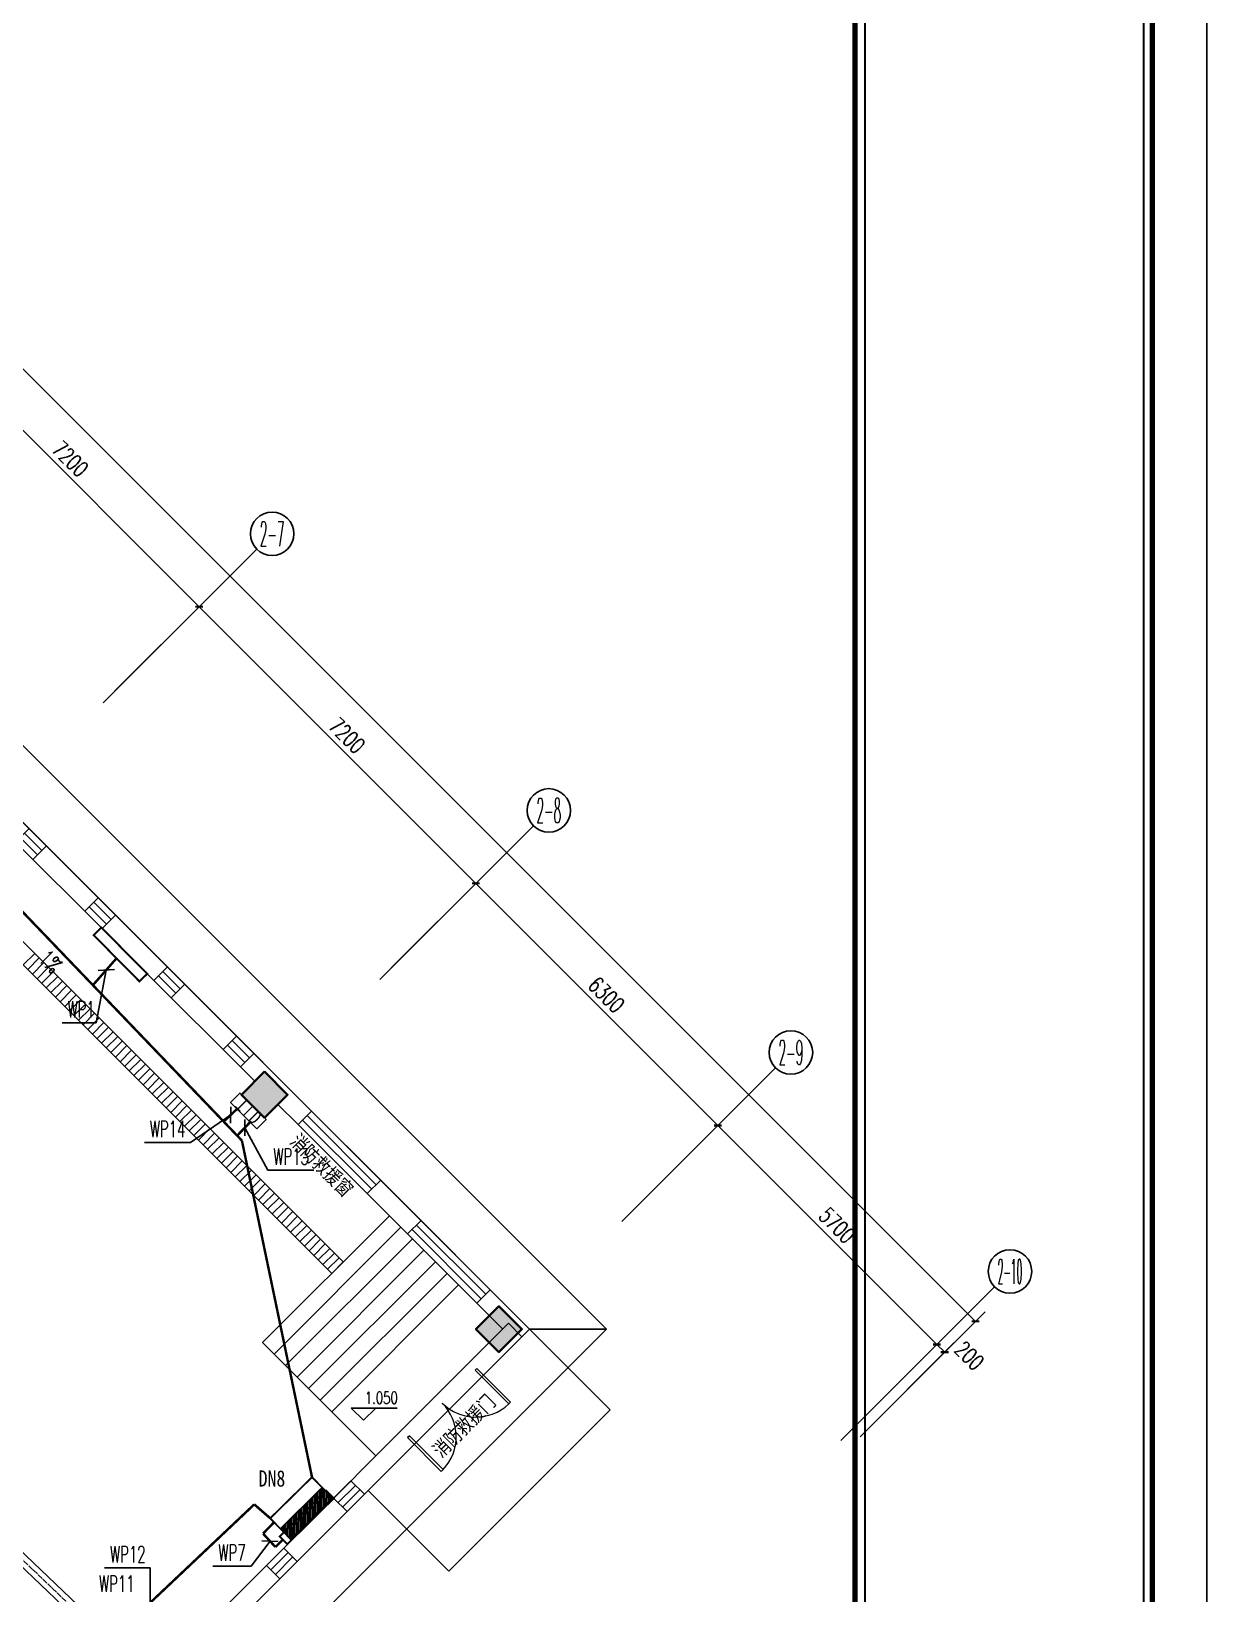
# Model space of a CAD drawing. Extents: x 815029915 to 815825525, y 579155098 to 579748855.
# Drawn here: x 815385909 to 815407538, y 579447448 to 579476203 of the extents above; entities that cross this region are included whole.
import ezdxf
from ezdxf.enums import TextEntityAlignment as Align

# ---------------------------------------------------------------- set-up
doc = ezdxf.new("R2010")
doc.units = 0
doc.header["$LTSCALE"] = 100
doc.header["$MEASUREMENT"] = 0
doc.linetypes.add('DOTE', pattern=[2.42, 2, -0.2, 0.02, -0.2])
for name, color, linetype in [('AXIS', 3, 'Continuous'), ('AXIS_TEXT', 7, 'Continuous'), ('COLUMN', 9, 'Continuous'), ('DIM_ELEV', 3, 'Continuous'), ('DIM_SYMB', 3, 'Continuous'), ('E-TEXT-PLAN', 7, 'Continuous'), ('E-TEXT-PLAN-DER', 7, 'Continuous'), ('GROUND', 2, 'Continuous'), ('H-TA-设备', 7, 'Continuous'), ('H-供暖-散热器', 4, 'Continuous'), ('PUB_TEXT', 7, 'Continuous'), ('QD', 3, 'Continuous'), ('STAIR', 2, 'Continuous'), ('TK', 7, 'Continuous'), ('WALL', 9, 'Continuous'), ('WINDOW', 4, 'Continuous'), ('ZG-图框层', 4, 'Continuous'), ('zm', 1, 'Continuous'), ('电-强电平面-标注', 3, 'Continuous'), ('电-强电平面-线缆', 3, 'Continuous'), ('电-桥架', 4, 'Continuous')]:
    doc.layers.add(name, color=color, linetype=linetype)
doc.layers.add('柱填充', color=9, linetype='Continuous', lineweight=18)
doc.layers.add('砼柱', color=2, linetype='Continuous', lineweight=35)
doc.styles.add('-宋体', font='', dxfattribs={"width": 0.8})
doc.styles.add('_TCH_AXIS', font='COMPLEX', dxfattribs={"bigfont": 'GBCBIG'})
doc.styles.add('_TCH_DIM', font='SIMPLEX', dxfattribs={"bigfont": 'GBCBIG'})
doc.styles.add('_TCH_DIM_T3', font='SIMPLEX', dxfattribs={"width": 0.705882, "bigfont": 'GBCBIG'})
doc.styles.add('_THVAC_DIM', font='', dxfattribs={"width": 0.8, "height": 3.5})
doc.styles.add('COMPLEX', font='COMPLEX')
doc.styles.add('ELEC-DIM', font='simplex.shx', dxfattribs={"width": 0.6, "bigfont": 'HZTXT.shx'})
doc.styles.add('IDQSTYLE', font='txt.shx', dxfattribs={"width": 0.7, "bigfont": 'hztxt.shx'})
doc.styles.add('宋体-TK', font='', dxfattribs={"width": 0.8})
doc.styles.get('-宋体').set_extended_font_data('SimSun')
doc.styles.get('_THVAC_DIM').set_extended_font_data('SimSun')
doc.styles.get('宋体-TK').set_extended_font_data('SimSun')
doc.dimstyles.new('_TCH_ARCH-100', dxfattribs={"dimscale": 100, "dimtxt": 2.975, "dimasz": 1, "dimexe": 2.5, "dimexo": 3, "dimgap": 1, "dimtad": 1, "dimdec": 0, "dimzin": 0, "dimdsep": 46, "dimtxsty": '_TCH_DIM_T3', "dimblk": 'ARCHTICK', "dimcen": 0.09, "dimclrt": 7, "dimazin": 2, "dimtfac": 1, "dimtdec": 0, "dimtix": 1, "dimtmove": 2, "dimatfit": 3, "dimfxl": 0, "dimtolj": 1, "dimtzin": 0, "dimarcsym": 0})

# ---------------------------------------------------------------- blocks, each defined once
blk = doc.blocks.new('温控器')
at = {"layer": 'H-TA-设备', "color": 1}
blk.add_lwpolyline([(815233581, 579285758), (815233823, 579285758), (815233823, 579285416), (815233581, 579285416)], close=True, dxfattribs=at)
at = {"layer": 'H-TA-设备', "color": 1, "style": '_THVAC_DIM', "width": 0.8}
blk.add_text('T', height=264, rotation=90, dxfattribs=at).set_placement((815233838, 579285525))
blk = doc.blocks.new('拓展盒')
at = {"layer": 'H-TA-设备', "color": 1}
blk.add_lwpolyline([(815257691, 579281713), (815257691, 579281471), (815257349, 579281471), (815257349, 579281713)], close=True, dxfattribs=at)
at = {"layer": 'H-TA-设备', "color": 1, "style": '_THVAC_DIM', "width": 0.8}
blk.add_text('D', height=264, dxfattribs=at).set_placement((815257458, 579281456))
blk = doc.blocks.new('*X96')
at = {"color": 0}
for p, q in [((99.83, 192.74), (101.99, 194.9)), ((99.83, 193.17), (101.57, 194.9)), ((99.83, 193.59), (101.14, 194.9)), ((99.83, 194.02), (100.72, 194.9)), ((99.83, 194.44), (100.29, 194.9)), ((99.83, 194.87), (99.87, 194.9)), ((99.92, 192.4), (102.42, 194.9)), ((100.34, 192.4), (102.84, 194.9)), ((100.76, 192.4), (103.26, 194.9)), ((101.19, 192.4), (103.69, 194.9)), ((101.61, 192.4), (104.11, 194.9)), ((102.04, 192.4), (104.54, 194.9)), ((102.46, 192.4), (104.96, 194.9)), ((102.88, 192.4), (105.38, 194.9)), ((103.31, 192.4), (105.81, 194.9)), ((103.73, 192.4), (106.23, 194.9)), ((104.16, 192.4), (106.66, 194.9)), ((104.58, 192.4), (107.08, 194.9)), ((105.01, 192.4), (107.51, 194.9)), ((105.43, 192.4), (107.93, 194.9)), ((105.85, 192.4), (108.35, 194.9)), ((106.28, 192.4), (108.78, 194.9)), ((106.7, 192.4), (109.2, 194.9)), ((107.13, 192.4), (109.63, 194.9)), ((107.55, 192.4), (109.83, 194.68)), ((107.98, 192.4), (109.83, 194.26)), ((108.4, 192.4), (109.83, 193.83)), ((108.82, 192.4), (109.83, 193.41)), ((109.25, 192.4), (109.83, 192.99)), ((109.67, 192.4), (109.83, 192.56))]:
    blk.add_line(p, q, dxfattribs=at)
blk = doc.blocks.new('HC000427')
at = {"color": 0, "linetype": 'Continuous', "const_width": 0.3}
blk.add_lwpolyline([(5, 2.5), (-5, 2.5), (-5, -2.5), (5, -2.5)], close=True, dxfattribs=at)
blk.add_lwpolyline([(5, 0), (-5, 0)], dxfattribs=at)
at = {"color": 0, "linetype": 'Continuous'}
blk.add_blockref('*X96', (-104.83, -194.9), dxfattribs=at)
at = {"layer": 'E-TEXT-PLAN-DER', "color": 0, "style": 'IDQSTYLE', "width": 0.7}
blk.add_attdef('PSFHATT', (7, -2.5), '', height=2.5, dxfattribs=at)
blk = doc.blocks.new('CCIAD-TK-A0-图签')
at = {"layer": 'TK', "const_width": 1}
blk.add_lwpolyline([(1124.29, 10.46), (1124.29, 831)], dxfattribs=at)
at = {"layer": 'TK'}
blk.add_lwpolyline([(1124.29, 10.46), (1179, 10.46), (1179, 831)], dxfattribs=at)
at = {"layer": 'TK', "const_width": 0.347}
blk.add_lwpolyline([(1126.12, 756.84), (1177.39, 756.84), (1177.39, 189.94), (1126.12, 189.94)], close=True, dxfattribs=at)
blk = doc.blocks.new('$TCHSYS$WIN2D')
for p, q in [((-0.5, 0.5), (0.5, 0.5)), ((-0.5, 0.5), (-0.5, -0.5)), ((0.5, 0.5), (0.5, -0.5)), ((0.5, 0.167), (-0.5, 0.167)), ((0.5, -0.167), (-0.5, -0.167)), ((-0.5, -0.5), (0.5, -0.5))]:
    blk.add_line(p, q)
blk = doc.blocks.new('$DorLib2D$00000002')
for p, q in [((-0.5, 0), (-0.5, 0.4875)), ((-0.475, 0.4875), (-0.5, 0.4875)), ((-0.475, 0), (-0.475, 0.4875)), ((0.475, 0), (0.475, 0.4875)), ((0.475, 0.4875), (0.5, 0.4875)), ((0.5, 0), (0.5, 0.4875)), ((-0.5, 0), (-0.475, 0)), ((0.5, 0), (0.475, 0))]:
    blk.add_line(p, q)
at = {"lineweight": 13}
for centre, start, end in [((-0.4875, 0), 0, 88.53072), ((0.4875, 0), 91.46928, 180)]:
    blk.add_arc(centre, 0.4875, start, end, dxfattribs=at)
blk = doc.blocks.new('_AXISO')
blk.add_circle((0, 0), 0.5)
at = {"layer": 'AXIS_TEXT', "style": 'COMPLEX', "width": 1.041667}
blk.add_attdef('A', text='', height=0.56, dxfattribs=at).set_placement((-0.25, -0.28), (0.25, -0.28), align=Align.FIT)
blk = doc.blocks.new('_ArchTick')
at = {"color": 0, "linetype": 'ByBlock', "const_width": 0.4}
blk.add_lwpolyline([(-0.5, -0.5), (0.5, 0.5)], dxfattribs=at)
blk = doc.blocks.new('*D352')
at = {"layer": 'AXIS', "color": 0, "lineweight": -2, "transparency": 16777216}
for p, q in [((815363683, 579487815), (815365982, 579490113)), ((815365805, 579489936), (815403281, 579452460)), ((815401160, 579450338), (815403458, 579452636))]:
    blk.add_line(p, q, dxfattribs=at)
at = {"layer": 'Defpoints', "color": 0, "transparency": 16777216}
for p in [(815363471, 579487603), (815403281, 579452460), (815400948, 579450126)]:
    blk.add_point(p, dxfattribs=at)
at = {"layer": 'AXIS', "color": 0, "lineweight": -2, "transparency": 16777216, "xscale": 100, "yscale": 100, "zscale": 100}
for p, rotation in [((815365805, 579489936), 135.0000000001822), ((815403281, 579452460), 315.0000000001822)]:
    blk.add_blockref('_ArchTick', p, dxfattribs=dict(at, rotation=rotation))
at = {"layer": 'AXIS', "color": 7, "transparency": 16777216, "insert": (815384719, 579471374), "char_height": 297.5, "attachment_point": 5, "rotation": 315, "style": '_TCH_DIM_T3'}
blk.add_mtext('\\A1;53000', dxfattribs=at)
blk = doc.blocks.new('*D361')
at = {"layer": 'AXIS', "color": 0, "lineweight": -2, "transparency": 16777216}
for p, q in [((815382351, 579469147), (815384083, 579470880)), ((815383907, 579470703), (815388998, 579465612)), ((815387442, 579464056), (815389175, 579465789))]:
    blk.add_line(p, q, dxfattribs=at)
at = {"layer": 'Defpoints', "color": 0, "transparency": 16777216}
for p in [(815382139, 579468935), (815388998, 579465612), (815387230, 579463844)]:
    blk.add_point(p, dxfattribs=at)
at = {"layer": 'AXIS', "color": 0, "lineweight": -2, "transparency": 16777216, "xscale": 100, "yscale": 100, "zscale": 100}
for p, rotation in [((815383907, 579470703), 135.0000000006708), ((815388998, 579465612), 315.0000000006708)]:
    blk.add_blockref('_ArchTick', p, dxfattribs=dict(at, rotation=rotation))
at = {"layer": 'AXIS', "color": 7, "transparency": 16777216, "insert": (815386628, 579468333), "char_height": 297.5, "attachment_point": 5, "rotation": 315, "style": '_TCH_DIM_T3'}
blk.add_mtext('\\A1;7200', dxfattribs=at)
blk = doc.blocks.new('*D362')
at = {"layer": 'AXIS', "color": 0, "lineweight": -2, "transparency": 16777216}
for p, q in [((815387442, 579464056), (815389175, 579465789)), ((815388998, 579465612), (815394089, 579460521)), ((815392533, 579458965), (815394266, 579460697))]:
    blk.add_line(p, q, dxfattribs=at)
at = {"layer": 'Defpoints', "color": 0, "transparency": 16777216}
for p in [(815387230, 579463844), (815394089, 579460521), (815392321, 579458753)]:
    blk.add_point(p, dxfattribs=at)
at = {"layer": 'AXIS', "color": 0, "lineweight": -2, "transparency": 16777216, "xscale": 100, "yscale": 100, "zscale": 100}
for p, rotation in [((815388998, 579465612), 135), ((815394089, 579460521), 315)]:
    blk.add_blockref('_ArchTick', p, dxfattribs=dict(at, rotation=rotation))
at = {"layer": 'AXIS', "color": 7, "transparency": 16777216, "insert": (815391719, 579463242), "char_height": 297.5, "attachment_point": 5, "rotation": 315, "style": '_TCH_DIM_T3'}
blk.add_mtext('\\A1;7200', dxfattribs=at)
blk = doc.blocks.new('*D363')
at = {"layer": 'AXIS', "color": 0, "lineweight": -2, "transparency": 16777216}
for p, q in [((815392533, 579458965), (815394266, 579460697)), ((815394089, 579460521), (815398544, 579456066)), ((815396988, 579454510), (815398721, 579456243))]:
    blk.add_line(p, q, dxfattribs=at)
at = {"layer": 'Defpoints', "color": 0, "transparency": 16777216}
for p in [(815392321, 579458753), (815398544, 579456066), (815396776, 579454298)]:
    blk.add_point(p, dxfattribs=at)
at = {"layer": 'AXIS', "color": 0, "lineweight": -2, "transparency": 16777216, "xscale": 100, "yscale": 100, "zscale": 100}
for p, rotation in [((815394089, 579460521), 135), ((815398544, 579456066), 315)]:
    blk.add_blockref('_ArchTick', p, dxfattribs=dict(at, rotation=rotation))
at = {"layer": 'AXIS', "color": 7, "transparency": 16777216, "insert": (815396492, 579458469), "char_height": 297.5, "attachment_point": 5, "rotation": 315, "style": '_TCH_DIM_T3'}
blk.add_mtext('\\A1;6300', dxfattribs=at)
blk = doc.blocks.new('*D364')
at = {"layer": 'AXIS', "color": 0, "lineweight": -2, "transparency": 16777216}
for p, q in [((815396988, 579454510), (815398721, 579456243)), ((815398544, 579456066), (815402574, 579452035)), ((815401019, 579450480), (815402751, 579452212))]:
    blk.add_line(p, q, dxfattribs=at)
at = {"layer": 'Defpoints', "color": 0, "transparency": 16777216}
for p in [(815396776, 579454298), (815402574, 579452035), (815400807, 579450268)]:
    blk.add_point(p, dxfattribs=at)
at = {"layer": 'AXIS', "color": 0, "lineweight": -2, "transparency": 16777216, "xscale": 100, "yscale": 100, "zscale": 100}
for p, rotation in [((815398544, 579456066), 135), ((815402574, 579452035), 315)]:
    blk.add_blockref('_ArchTick', p, dxfattribs=dict(at, rotation=rotation))
at = {"layer": 'AXIS', "color": 7, "transparency": 16777216, "insert": (815400735, 579454227), "char_height": 297.5, "attachment_point": 5, "rotation": 315, "style": '_TCH_DIM_T3'}
blk.add_mtext('\\A1;5700', dxfattribs=at)
blk = doc.blocks.new('*D365')
at = {"layer": 'AXIS', "color": 0, "lineweight": -2, "transparency": 16777216}
for p, q in [((815401019, 579450480), (815402751, 579452212)), ((815401160, 579450338), (815402893, 579452071)), ((815402574, 579452035), (815402716, 579451894))]:
    blk.add_line(p, q, dxfattribs=at)
at = {"layer": 'Defpoints', "color": 0, "transparency": 16777216}
for p in [(815402716, 579451894), (815400807, 579450268), (815400948, 579450126)]:
    blk.add_point(p, dxfattribs=at)
at = {"layer": 'AXIS', "color": 0, "lineweight": -2, "transparency": 16777216, "xscale": 100, "yscale": 100, "zscale": 100}
for p, rotation in [((815402574, 579452035), 135), ((815402716, 579451894), 315)]:
    blk.add_blockref('_ArchTick', p, dxfattribs=dict(at, rotation=rotation))
at = {"layer": 'AXIS', "color": 7, "transparency": 16777216, "insert": (815403172, 579451827), "char_height": 297.5, "attachment_point": 5, "rotation": 315, "style": '_TCH_DIM_T3'}
blk.add_mtext('\\A1;200', dxfattribs=at)
blk = doc.blocks.new('ll')
at = {"layer": 'ZG-图框层'}
blk.add_lwpolyline([(815136770, 579524220), (815255670, 579524220), (815255670, 579608320), (815136770, 579608320)], close=True, dxfattribs=at)

msp = doc.modelspace()

# ---------------------------------------------------------------- hatches: boundary and pattern name
at = {"layer": '柱填充', "lineweight": 18}
for points in [[(815390200.8, 579457055.8), (815389776.6, 579456631.5), (815390200.8, 579456207.3), (815390625.1, 579456631.5)], [(815394514.2, 579452742.5), (815394089.9, 579452318.2), (815394514.2, 579451893.9), (815394938.5, 579452318.2)]]:
    msp.add_hatch(color=250, dxfattribs=at).paths.add_polyline_path(points)

# ---------------------------------------------------------------- linework, layer by layer
for p, q in [((815395079, 579452318.2), (815369976.7, 579477420.5)), ((815380583.3, 579464197.6), (815391437.4, 579453343.5)), ((815391649.5, 579453555.6), (815380795.4, 579464409.7)), ((815391437.4, 579453343.5), (815391649.5, 579453555.6)), ((815388927.1, 579446166.4), (815395079, 579452318.2))]:
    msp.add_line(p, q)
at = {"color": 252, "linetype": 'Continuous'}
for p, q in [((815385760.4, 579459020.4), (815385972.6, 579459232.6)), ((815385845.3, 579458935.6), (815386057.4, 579459147.7)), ((815385930.1, 579458850.7), (815386142.3, 579459062.9)), ((815386015, 579458765.9), (815386227.1, 579458978)), ((815386099.8, 579458681), (815386312, 579458893.2)), ((815386184.7, 579458596.2), (815386396.8, 579458808.3)), ((815386269.5, 579458511.3), (815386481.7, 579458723.5)), ((815386354.4, 579458426.5), (815386566.5, 579458638.6)), ((815386439.2, 579458341.6), (815386651.4, 579458553.8)), ((815386524.1, 579458256.8), (815386736.2, 579458468.9)), ((815386609, 579458171.9), (815386821.1, 579458384.1)), ((815386693.8, 579458087.1), (815386905.9, 579458299.2)), ((815386778.7, 579458002.2), (815386990.8, 579458214.3)), ((815386863.5, 579457917.4), (815387075.6, 579458129.5)), ((815386948.4, 579457832.5), (815387160.5, 579458044.6)), ((815387033.2, 579457747.7), (815387245.4, 579457959.8)), ((815387118.1, 579457662.8), (815387330.2, 579457874.9)), ((815387202.9, 579457577.9), (815387415.1, 579457790.1)), ((815387287.8, 579457493.1), (815387499.9, 579457705.2)), ((815387372.6, 579457408.2), (815387584.8, 579457620.4)), ((815387457.5, 579457323.4), (815387669.6, 579457535.5)), ((815387542.3, 579457238.5), (815387754.5, 579457450.7)), ((815387627.2, 579457153.7), (815387839.3, 579457365.8)), ((815387712, 579457068.8), (815387924.2, 579457281)), ((815387796.9, 579456984), (815388009, 579457196.1)), ((815387881.7, 579456899.1), (815388093.9, 579457111.3)), ((815387966.6, 579456814.3), (815388178.7, 579457026.4)), ((815388051.5, 579456729.4), (815388263.6, 579456941.6)), ((815388136.3, 579456644.6), (815388348.4, 579456856.7)), ((815388221.2, 579456559.7), (815388433.3, 579456771.8)), ((815388306, 579456474.9), (815388518.1, 579456687)), ((815388390.9, 579456390), (815388603, 579456602.1)), ((815388475.7, 579456305.2), (815388687.8, 579456517.3)), ((815388560.6, 579456220.3), (815388772.7, 579456432.4)), ((815388645.4, 579456135.5), (815388857.6, 579456347.6)), ((815388730.3, 579456050.6), (815388942.4, 579456262.7)), ((815388815.1, 579455965.7), (815389027.3, 579456177.9)), ((815388900, 579455880.9), (815389112.1, 579456093)), ((815388984.8, 579455796), (815389197, 579456008.2)), ((815389069.7, 579455711.2), (815389281.8, 579455923.3)), ((815389154.5, 579455626.3), (815389366.7, 579455838.5)), ((815389239.4, 579455541.5), (815389451.5, 579455753.6)), ((815389324.2, 579455456.6), (815389536.4, 579455668.8)), ((815389409.1, 579455371.8), (815389621.2, 579455583.9)), ((815389494, 579455286.9), (815389706.1, 579455499.1)), ((815389578.8, 579455202.1), (815389790.9, 579455414.2)), ((815389663.7, 579455117.2), (815389875.8, 579455329.3)), ((815389748.5, 579455032.4), (815389960.6, 579455244.5)), ((815389833.4, 579454947.5), (815390045.5, 579455159.6)), ((815389918.2, 579454862.7), (815390130.3, 579455074.8)), ((815390003.1, 579454777.8), (815390215.2, 579454989.9)), ((815390087.9, 579454693), (815390300.1, 579454905.1)), ((815390172.8, 579454608.1), (815390384.9, 579454820.2)), ((815390257.6, 579454523.2), (815390469.8, 579454735.4)), ((815390342.5, 579454438.4), (815390554.6, 579454650.5)), ((815390427.3, 579454353.5), (815390639.5, 579454565.7)), ((815390512.2, 579454268.7), (815390724.3, 579454480.8)), ((815390597, 579454183.8), (815390809.2, 579454396)), ((815390681.9, 579454099), (815390894, 579454311.1)), ((815390766.7, 579454014.1), (815390978.9, 579454226.3)), ((815390851.6, 579453929.3), (815391063.7, 579454141.4)), ((815390936.4, 579453844.4), (815391148.6, 579454056.6)), ((815391021.3, 579453759.6), (815391233.4, 579453971.7)), ((815391106.2, 579453674.7), (815391318.3, 579453886.9)), ((815391191, 579453589.9), (815391403.1, 579453802)), ((815391275.9, 579453505), (815391488, 579453717.1)), ((815391360.7, 579453420.2), (815391572.8, 579453632.3))]:
    msp.add_line(p, q, dxfattribs=at)
at = {"color": 2}
for p, q in [((815392498, 579454404.2), (815390164.6, 579452070.7)), ((815394584, 579452318.2), (815392498, 579454404.2)), ((815392710.2, 579454192), (815390376.7, 579451858.6)), ((815392922.3, 579453979.9), (815390588.8, 579451646.4)), ((815393134.4, 579453767.8), (815390801, 579451434.3)), ((815393346.6, 579453555.6), (815391013.1, 579451222.2)), ((815393558.7, 579453343.5), (815391225.2, 579451010.1)), ((815393770.8, 579453131.4), (815391437.4, 579450797.9)), ((815392250.5, 579449984.7), (815390164.6, 579452070.7))]:
    msp.add_line(p, q, dxfattribs=at)
at = {"layer": 'AXIS'}
for p, q in [((815387230.1, 579463844), (815390058.5, 579466672.5)), ((815392321.3, 579458752.9), (815395149.7, 579461581.3)), ((815396776, 579454298.1), (815399604.5, 579457126.5)), ((815400806.5, 579450267.6), (815403635, 579453096))]:
    msp.add_line(p, q, dxfattribs=at)
at = {"layer": 'COLUMN'}
for points in [[(815390200.8, 579456207.3), (815390625.1, 579456631.5), (815390200.8, 579457055.8), (815389776.6, 579456631.5)], [(815394514.2, 579451893.9), (815394938.5, 579452318.2), (815394514.2, 579452742.5), (815394089.9, 579452318.2)]]:
    msp.add_lwpolyline(points, close=True, dxfattribs=at)
at = {"layer": 'DIM_ELEV'}
for p, q in [((815392022.6, 579450639.1), (815391797.6, 579450864.1)), ((815391797.6, 579450864.1), (815392638.8, 579450864.1)), ((815392022.6, 579450639.1), (815392247.6, 579450864.1))]:
    msp.add_line(p, q, dxfattribs=at)
at = {"layer": 'DIM_SYMB'}
msp.add_lwpolyline([(815390963.4, 579453991.7, 0, 0, 0), (815381184.5, 579463824.4, 0, 80, 0), (815381396.1, 579463611.7, 0, 0, 0)], format="xyseb", dxfattribs=at)
at = {"layer": 'GROUND'}
msp.add_line((815395079, 579452318.2), (815396493.2, 579452318.2), dxfattribs=at)
for points in [[(815357166.1, 579459616.7), (815357166.1, 579463643.9), (815376340.6, 579444469.3), (815374007.2, 579442135.9), (815384189.5, 579431953.5), (815394371.9, 579442135.9), (815390341.4, 579446166.4), (815396493.2, 579452318.2), (815369976.7, 579478834.7), (815366370.4, 579475228.5), (815358382.2, 579483216.7), (815357166.1, 579483216.7), (815357166.1, 579484716.7), (815341866.1, 579484716.7), (815341866.1, 579485616.7), (815333466.1, 579485616.7), (815333466.1, 579478716.7), (815329866.1, 579478716.7), (815329866.1, 579481716.7), (815309466.1, 579481716.7)], [(815356166.1, 579459616.7), (815356166.1, 579466058.1), (815377754.9, 579444469.3), (815375421.4, 579442135.9), (815384189.5, 579433367.7), (815392957.6, 579442135.9), (815388927.1, 579446166.4), (815395079, 579452318.2), (815369976.7, 579477420.5), (815366370.4, 579473814.2), (815357968, 579482216.7), (815356166.1, 579482216.7), (815356166.1, 579483716.7), (815340866.1, 579483716.7), (815340866.1, 579484616.7), (815334466.1, 579484616.7), (815334466.1, 579477716.7), (815328866.1, 579477716.7), (815328866.1, 579480716.7), (815310466.1, 579480716.7)]]:
    msp.add_lwpolyline(points, dxfattribs=at)
at = {"layer": 'H-供暖-散热器', "const_width": 35}
for points in [[(815388042, 579458856.1), (815387198.4, 579459709.5), (815387056.1, 579459568.9), (815387899.8, 579458715.5)], [(815390621.1, 579448359.7), (815391474.4, 579449203.4), (815391333.8, 579449345.6), (815390480.5, 579448502)]]:
    msp.add_lwpolyline(points, close=True, dxfattribs=at)
at = {"layer": 'STAIR'}
for p, q in [((815396563.9, 579450833.3), (815395079, 579452318.2)), ((815393594, 579447863.4), (815396563.9, 579450833.3)), ((815392109.1, 579449348.4), (815393594, 579447863.4))]:
    msp.add_line(p, q, dxfattribs=at)
at = {"layer": 'WALL'}
for p, q in [((815386187.1, 579461210.1), (815387141.7, 579460255.5)), ((815385939.6, 579460962.6), (815386894.2, 579460008)), ((815387459.9, 579459937.3), (815388414.5, 579458982.7)), ((815387212.4, 579459689.8), (815388167, 579458735.2)), ((815388485.2, 579458417), (815389439.8, 579457462.4)), ((815388732.7, 579458664.5), (815389687.3, 579457709.9)), ((815390005.5, 579457391.7), (815391066.1, 579456331)), ((815389758, 579457144.2), (815390023.6, 579456878.6)), ((815390447.9, 579456454.3), (815390818.7, 579456083.5)), ((815392338.9, 579455058.2), (815393081.4, 579454315.8)), ((815392091.4, 579454810.7), (815392833.9, 579454068.3)), ((815394354.2, 579453043), (815395079, 579452318.2)), ((815394106.7, 579452795.5), (815394337, 579452565.2)), ((815394690.1, 579452424.3), (815388750.8, 579446485)), ((815394937.5, 579452176.8), (815394690.1, 579452424.3)), ((815394937.5, 579452176.8), (815388927.1, 579446166.4))]:
    msp.add_line(p, q, dxfattribs=at)
for points in [[(815386187.1, 579461210.1), (815385939.6, 579460962.6)], [(815387141.7, 579460255.5), (815386894.2, 579460008)], [(815387459.9, 579459937.3), (815387212.4, 579459689.8)], [(815388414.5, 579458982.7), (815388167, 579458735.2)], [(815388732.7, 579458664.5), (815388485.2, 579458417)], [(815389687.3, 579457709.9), (815389439.8, 579457462.4)], [(815390005.5, 579457391.7), (815389758, 579457144.2)], [(815391066.1, 579456331), (815390818.7, 579456083.5)], [(815392338.9, 579455058.2), (815392091.4, 579454810.7)], [(815393081.4, 579454315.8), (815392833.9, 579454068.3)], [(815394354.2, 579453043), (815394106.7, 579452795.5)]]:
    msp.add_lwpolyline(points, dxfattribs=at)
at = {"layer": 'ZG-图框层'}
msp.add_lwpolyline([(815288638.1, 579420226.5), (815407538.1, 579420226.5), (815407538.1, 579504326.5), (815288638.1, 579504326.5)], close=True, dxfattribs=at)
at = {"layer": 'ZG-图框层', "const_width": 100}
msp.add_lwpolyline([(815291138.1, 579421226.5), (815406538.1, 579421226.5), (815406538.1, 579503326.5), (815291138.1, 579503326.5)], close=True, dxfattribs=at)
at = {"layer": '电-强电平面-标注', "color": 1}
for p, q in [((815387288.3, 579458926.5), (815387104.3, 579457953.7)), ((815387138.6, 579458916.8), (815387438, 579458936.1)), ((815387104.3, 579457953.7), (815386475.8, 579457953.7)), ((815389584, 579456409.5), (815389573.8, 579456109.7)), ((815389578.9, 579456259.6), (815388841.2, 579455750.5)), ((815389836.1, 579456174.9), (815389841.7, 579455875)), ((815389838.9, 579456025), (815390262.7, 579455243.2)), ((815388841.2, 579455750.5), (815387989.8, 579455750.5)), ((815390262.7, 579455243.2), (815391105.5, 579455243.2)), ((815390303.9, 579448414.2), (815389957.7, 579447953.6)), ((815390453.8, 579448408.3), (815390154, 579448420)), ((815388099.8, 579447923.2), (815387257, 579447923.2)), ((815388099.8, 579446945.2), (815388099.8, 579447923.2)), ((815389957.7, 579447953.6), (815389252, 579447953.6))]:
    msp.add_line(p, q, dxfattribs=at)
at = {"layer": '电-强电平面-线缆', "color": 1, "linetype": 'Continuous', "const_width": 45}
for points in [[(815389746.1, 579455827.4), (815384496.5, 579461304.4)], [(815387043.1, 579458647.5), (815387478, 579459142.2)], [(815389448.7, 579456137.9), (815389696.2, 579456369.3)], [(815389704.3, 579455885.2), (815389937.3, 579456127.2)], [(815389784.8, 579455787.3), (815389739.2, 579455834.9)], [(815389784.8, 579455787.3), (815391075, 579449592.9)], [(815380128, 579439749.5), (815390012.6, 579449092.3)], [(815390012.6, 579449092.3), (815390306, 579448836.4)], [(815390174.4, 579448554.2), (815390376.6, 579448762.8)], [(815390174.4, 579448554.2), (815390403.2, 579448306.7)], [(815390403.2, 579448306.7), (815390537.4, 579448440.8)]]:
    msp.add_lwpolyline(points, dxfattribs=at)
at = {"layer": '电-桥架', "color": 5, "linetype": 'DOTE', "ltscale": 0.5}
msp.add_line((815391884.5, 579442212.7), (815360197.5, 579472469.4), dxfattribs=at)
at = {"layer": '电-桥架', "ltscale": 0.5}
msp.add_lwpolyline([(815360268.2, 579472540.2), (815391955.2, 579442283.5), (815391813.8, 579442142), (815360126.8, 579472398.7)], close=True, dxfattribs=at)
at = {"layer": '砼柱', "color": 3, "lineweight": 35}
for points in [[(815390200.8, 579457055.8), (815389776.6, 579456631.5), (815390200.8, 579456207.3), (815390625.1, 579456631.5)], [(815394514.2, 579452742.5), (815394089.9, 579452318.2), (815394514.2, 579451893.9), (815394938.5, 579452318.2)]]:
    msp.add_lwpolyline(points, close=True, dxfattribs=at)

# ---------------------------------------------------------------- block references
at = {"xscale": -1}
for name, p, rotation in [('温控器', (-171039505.3, 414729283), 224.8772266502251), ('拓展盒', (650643214.4, 1565899559.2), 134.877226650225)]:
    msp.add_blockref(name, p, dxfattribs=dict(at, rotation=rotation))
at = {"layer": 'AXIS'}
ref = msp.add_blockref('_AXISO', (815390341.4, 579466955.3), dxfattribs=dict(at, xscale=800, yscale=800, zscale=800))
ref.add_attrib('A', '2-7', dxfattribs={"color": 7, "height": 452.55, "style": '_TCH_AXIS', "width": 0.35}).set_placement((815390115.1, 579466729), (815390567.6, 579466729), align=Align.FIT)
ref = msp.add_blockref('_AXISO', (815395432.5, 579461864.1), dxfattribs=dict(at, xscale=800, yscale=800, zscale=800))
ref.add_attrib('A', '2-8', dxfattribs={"color": 7, "height": 452.55, "style": '_TCH_AXIS', "width": 0.35}).set_placement((815395206.2, 579461637.9), (815395658.8, 579461637.9), align=Align.FIT)
ref = msp.add_blockref('_AXISO', (815399887.3, 579457409.4), dxfattribs=dict(at, xscale=800, yscale=800, zscale=800))
ref.add_attrib('A', '2-9', dxfattribs={"color": 7, "height": 452.55, "style": '_TCH_AXIS', "width": 0.35}).set_placement((815399661, 579457183.1), (815400113.6, 579457183.1), align=Align.FIT)
ref = msp.add_blockref('_AXISO', (815403917.8, 579453378.9), dxfattribs=dict(at, xscale=800, yscale=800, zscale=800))
ref.add_attrib('A', '2-10', dxfattribs={"color": 7, "height": 452.55, "style": '_TCH_AXIS', "width": 0.28}).set_placement((815403691.5, 579453152.6), (815404144.1, 579453152.6), align=Align.FIT)
at = {"layer": 'E-TEXT-PLAN', "color": 142, "linetype": 'Continuous', "ltscale": 0.25, "xscale": 108, "yscale": 108, "zscale": 108, "rotation": 44.53239446859987}
msp.add_blockref('HC000427', (815390879.4, 579449021.8), dxfattribs=at)
at = {"layer": 'TK', "xscale": 100, "yscale": 100, "zscale": 100}
msp.add_blockref('CCIAD-TK-A0-图签', (815288638.1, 579420180.9), dxfattribs=at)
at = {"layer": 'WINDOW'}
for name, p, xscale, yscale, zscale, rotation in [('$TCHSYS$WIN2D', (815385904.3, 579461245.4), 449.9999998850108, -350, 449.9999998850108, 315.0000000000008), ('$TCHSYS$WIN2D', (815387177.1, 579459972.6), 449.9999998850108, -350, 449.9999998850108, 315.0000000000008), ('$TCHSYS$WIN2D', (815388449.8, 579458699.8), 449.9999998850108, -350, 449.9999998850108, 315.0000000000008), ('$TCHSYS$WIN2D', (815389722.6, 579457427), 449.9999998850108, -350, 449.9999998850108, 315.0000000000008), ('$TCHSYS$WIN2D', (815391578.8, 579455570.9), 1799.999999877218, -350, 1799.999999877218, 315.0000000000008), ('$TCHSYS$WIN2D', (815393594, 579453555.6), 1799.999999877218, -350, 1799.999999877218, 315.0000000000008), ('$DorLib2D$00000002', (815393470.3, 579450957), 1800, 1800, 1800, 225.0000000000007), ('$TCHSYS$WIN2D', (815391755.6, 579449242.3), 450, 350, 450, 225.0000000000007), ('$TCHSYS$WIN2D', (815390518.1, 579448004.8), 450, 350, 450, 225.0000000000007)]:
    msp.add_blockref(name, p, dxfattribs=dict(at, xscale=xscale, yscale=yscale, zscale=zscale, rotation=rotation))
at = {"layer": 'zm', "color": 1}
msp.add_blockref('ll', (151868, -103993.4), dxfattribs=at)

# ---------------------------------------------------------------- texts
at = {"layer": 'DIM_ELEV', "color": 7, "style": '_TCH_DIM', "width": 0.705882}
msp.add_text('1.050', height=223.12, dxfattribs=at).set_placement((815392046.3, 579450942.8))
at = {"layer": 'DIM_SYMB', "color": 7, "style": '_TCH_DIM', "width": 0.705882}
msp.add_text('1%', height=297.5, rotation=314.84247, dxfattribs=at).set_placement((815386014.4, 579459116.8))
at = {"layer": 'PUB_TEXT', "style": '宋体-TK', "width": 0.8}
for s, rotation, p in [('消防救援窗', 315, (815390652.9, 579455751.8)), ('消防救援门', 45, (815393454.8, 579449934.1))]:
    msp.add_text(s, height=264.35, rotation=rotation, dxfattribs=at).set_placement(p)
at = {"layer": 'QD', "color": 3, "style": '-宋体', "width": 0.8}
msp.add_text('DN8', height=300, dxfattribs=at).set_placement((815390093.4, 579449419.7, 2970))
at = {"layer": '电-强电平面-标注', "color": 1, "style": 'ELEC-DIM', "width": 0.6}
for s, p in [('WP1', (815386575.8, 579458053.7)), ('WP14', (815388089.8, 579455850.5)), ('WP13', (815390362.7, 579455343.2)), ('WP7', (815389352, 579448053.6)), ('WP12', (815387357, 579448023.2)), ('WP11', (815387154.1, 579447480.4))]:
    msp.add_text(s, height=300, dxfattribs=at).set_placement(p)

# ---------------------------------------------------------------- dimensions: what is measured, and where the dimension line sits
at = {"layer": 'AXIS'}
for p1, p2, distance, picture, middle in [((815363471.3, 579487602.8), (815400948, 579450126.2), 3300, '*D352', (815384719, 579471373.8)), ((815382138.9, 579468935.2), (815387230.1, 579463844), 2500, '*D361', (815386628.2, 579468333.3)), ((815387230.1, 579463844), (815392321.3, 579458752.9), 2500, '*D362', (815391719.3, 579463242.1)), ((815392321.3, 579458752.9), (815396776, 579454298.1), 2500, '*D363', (815396492.3, 579458469.1)), ((815396776, 579454298.1), (815400806.5, 579450267.6), 2500, '*D364', (815400734.9, 579454226.5))]:
    dim = msp.add_aligned_dim(p1=p1, p2=p2, distance=distance, dimstyle='_TCH_ARCH-100', dxfattribs=at)
    dim.commit()
    dim.dimension.update_dxf_attribs({"geometry": picture, "text_midpoint": middle})
dim = msp.add_linear_dim(base=(815402715.7, 579451893.9), p1=(815400806.5, 579450267.6), p2=(815400948, 579450126.2), angle=315, dimstyle='_TCH_ARCH-100', dxfattribs=at)
dim.commit()
dim.dimension.update_dxf_attribs({"geometry": '*D365', "text_midpoint": (815403171.8, 579451826.8), "dimtype": 161})

doc.saveas('drawing.dxf')
